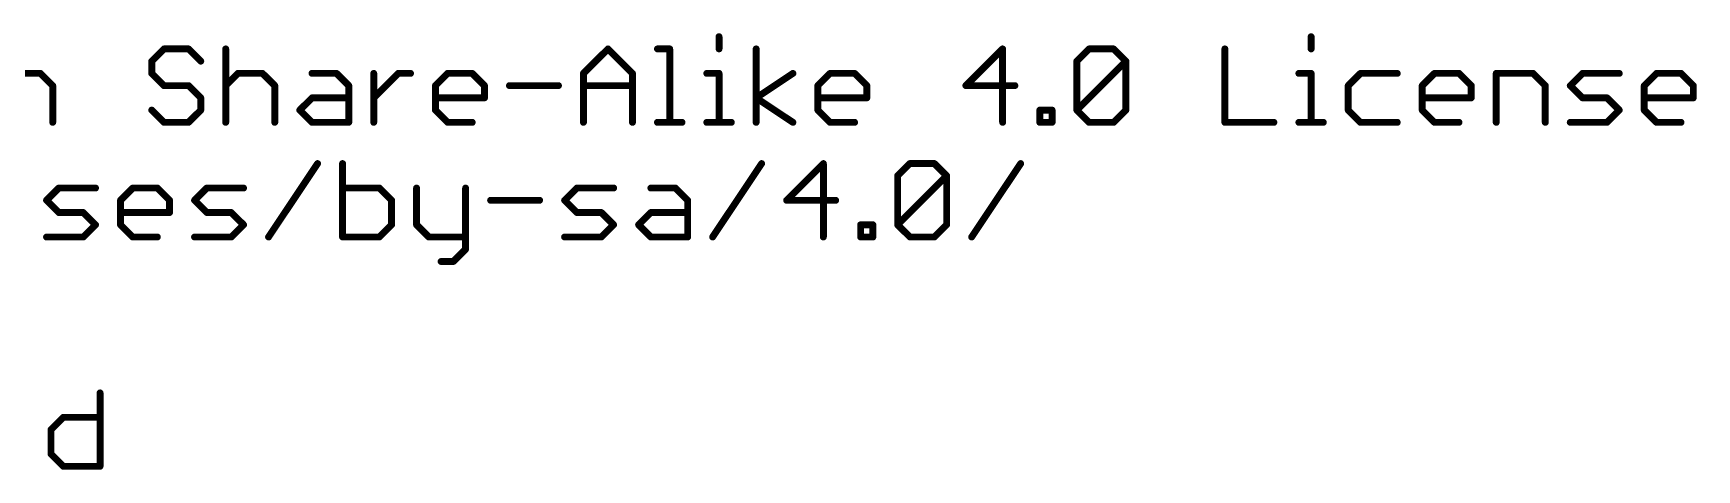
# Model space of a CAD drawing. Extents: x -34 to 73, y -25 to 40.
# Drawn here: x 36.02 to 72.82, y -24.13 to -14.46 of the extents above; entities that cross this region are included whole.
import ezdxf

# ---------------------------------------------------------------- set-up
doc = ezdxf.new("R2010")
doc.units = 0
doc.layers.add('51', color=53, linetype='CONTINUOUS')

msp = doc.modelspace()

# ---------------------------------------------------------------- linework, layer by layer
at = {"layer": '51', "const_width": 0.1524}
for points in [[(51.1895, -14.5356), (51.1895, -14.8068)], [(64.2867, -14.5356), (64.2867, -14.8068)], [(38.9108, -14.8068), (38.6397, -15.078)], [(38.6397, -15.078), (38.6397, -15.3491)], [(39.4531, -14.8068), (38.9108, -14.8068)], [(39.7243, -15.078), (39.4531, -14.8068)], [(40.2768, -14.8068), (40.2768, -16.4338)], [(48.1897, -15.3491), (48.7321, -14.8068)], [(48.7321, -14.8068), (49.2744, -15.3491)], [(49.8269, -14.8068), (50.0981, -14.8068)], [(50.0981, -14.8068), (50.0981, -16.4338)], [(52.0098, -16.4338), (52.0098, -14.8068)], [(57.4619, -14.8068), (56.6484, -15.6203)], [(57.4619, -16.4338), (57.4619, -14.8068)], [(59.1041, -15.078), (59.3753, -14.8068)], [(59.1041, -16.1626), (59.1041, -15.078)], [(59.1041, -16.1626), (60.1888, -15.078)], [(59.3753, -14.8068), (59.9176, -14.8068)], [(59.9176, -14.8068), (60.1888, -15.078)], [(60.1888, -15.078), (60.1888, -16.1626)], [(62.3784, -14.8068), (62.3784, -16.4338)], [(35.3653, -15.3491), (36.1788, -15.3491)], [(36.1788, -15.3491), (36.45, -15.6203)], [(38.6397, -15.3491), (38.9108, -15.6203)], [(40.2768, -15.6203), (40.548, -15.3491)], [(40.548, -15.3491), (41.0903, -15.3491)], [(41.0903, -15.3491), (41.3615, -15.6203)], [(42.1851, -15.3491), (42.7275, -15.3491)], [(42.7275, -15.3491), (42.9986, -15.6203)], [(43.5511, -16.4338), (43.5511, -15.3491)], [(43.5511, -15.8915), (44.0935, -15.3491)], [(44.0935, -15.3491), (44.3646, -15.3491)], [(44.9154, -15.6203), (45.1866, -15.3491)], [(45.1866, -15.3491), (45.7289, -15.3491)], [(45.7289, -15.3491), (46.0001, -15.6203)], [(48.1897, -16.4338), (48.1897, -15.3491)], [(49.2744, -15.3491), (49.2744, -16.4338)], [(50.9183, -15.3491), (51.1895, -15.3491)], [(51.1895, -15.3491), (51.1895, -16.4338)], [(52.0098, -15.8915), (52.8233, -15.3491)], [(53.3741, -15.6203), (53.6452, -15.3491)], [(53.6452, -15.3491), (54.1876, -15.3491)], [(54.1876, -15.3491), (54.4587, -15.6203)], [(64.0156, -15.3491), (64.2867, -15.3491)], [(64.2867, -15.3491), (64.2867, -16.4338)], [(65.3782, -15.3491), (65.107, -15.6203)], [(66.1917, -15.3491), (65.3782, -15.3491)], [(66.7442, -15.6203), (67.0153, -15.3491)], [(67.0153, -15.3491), (67.5577, -15.3491)], [(67.5577, -15.3491), (67.8288, -15.6203)], [(68.3813, -16.4338), (68.3813, -15.3491)], [(68.3813, -15.3491), (69.1948, -15.3491)], [(69.1948, -15.3491), (69.466, -15.6203)], [(70.0185, -15.6203), (70.2896, -15.3491)], [(70.2896, -15.3491), (71.1031, -15.3491)], [(71.6556, -15.6203), (71.9268, -15.3491)], [(71.9268, -15.3491), (72.4691, -15.3491)], [(72.4691, -15.3491), (72.7403, -15.6203)], [(36.45, -15.6203), (36.45, -16.4338)], [(38.9108, -15.6203), (39.4531, -15.6203)], [(39.4531, -15.6203), (39.7243, -15.8915)], [(39.7243, -15.8915), (39.7243, -16.1626)], [(41.3615, -15.6203), (41.3615, -16.4338)], [(41.914, -16.1626), (42.1851, -15.8915)], [(42.1851, -15.8915), (42.9986, -15.8915)], [(42.9986, -15.6203), (42.9986, -16.4338)], [(44.9154, -16.1626), (44.9154, -15.6203)], [(46.0001, -15.8915), (44.9154, -15.8915)], [(46.0001, -15.6203), (46.0001, -15.8915)], [(46.5526, -15.6203), (47.6372, -15.6203)], [(48.1897, -15.6203), (49.2744, -15.6203)], [(52.8233, -16.4338), (52.0098, -15.8915)], [(53.3741, -16.1626), (53.3741, -15.6203)], [(54.4587, -15.8915), (53.3741, -15.8915)], [(54.4587, -15.6203), (54.4587, -15.8915)], [(56.6484, -15.6203), (57.733, -15.6203)], [(65.107, -15.6203), (65.107, -16.1626)], [(66.7442, -16.1626), (66.7442, -15.6203)], [(67.8288, -15.8915), (66.7442, -15.8915)], [(67.8288, -15.6203), (67.8288, -15.8915)], [(69.466, -15.6203), (69.466, -16.4338)], [(70.2896, -15.8915), (70.0185, -15.6203)], [(70.832, -15.8915), (70.2896, -15.8915)], [(71.1031, -16.1626), (70.832, -15.8915)], [(71.6556, -16.1626), (71.6556, -15.6203)], [(72.7403, -15.8915), (71.6556, -15.8915)], [(72.7403, -15.6203), (72.7403, -15.8915)], [(38.9108, -16.4338), (38.6397, -16.1626)], [(39.7243, -16.1626), (39.4531, -16.4338)], [(42.1851, -16.4338), (41.914, -16.1626)], [(45.1866, -16.4338), (44.9154, -16.1626)], [(53.6452, -16.4338), (53.3741, -16.1626)], [(58.2855, -16.4338), (58.2855, -16.1626)], [(58.2855, -16.1626), (58.5567, -16.1626)], [(58.5567, -16.1626), (58.5567, -16.4338)], [(59.3753, -16.4338), (59.1041, -16.1626)], [(60.1888, -16.1626), (59.9176, -16.4338)], [(65.107, -16.1626), (65.3782, -16.4338)], [(67.0153, -16.4338), (66.7442, -16.1626)], [(70.832, -16.4338), (71.1031, -16.1626)], [(71.9268, -16.4338), (71.6556, -16.1626)], [(39.4531, -16.4338), (38.9108, -16.4338)], [(42.9986, -16.4338), (42.1851, -16.4338)], [(45.7289, -16.4338), (45.1866, -16.4338)], [(49.8269, -16.4338), (50.3692, -16.4338)], [(50.9183, -16.4338), (51.4607, -16.4338)], [(54.1876, -16.4338), (53.6452, -16.4338)], [(58.5567, -16.4338), (58.2855, -16.4338)], [(59.9176, -16.4338), (59.3753, -16.4338)], [(62.3784, -16.4338), (63.4631, -16.4338)], [(64.0156, -16.4338), (64.5579, -16.4338)], [(65.3782, -16.4338), (66.1917, -16.4338)], [(67.5577, -16.4338), (67.0153, -16.4338)], [(70.0185, -16.4338), (70.832, -16.4338)], [(72.4691, -16.4338), (71.9268, -16.4338)], [(41.2238, -18.9738), (42.3085, -17.3468)], [(42.861, -17.3468), (42.861, -18.9738)], [(51.0467, -18.9738), (52.1314, -17.3468)], [(53.4974, -17.3468), (52.6839, -18.1603)], [(53.4974, -18.9738), (53.4974, -17.3468)], [(55.1396, -17.618), (55.4108, -17.3468)], [(55.4108, -17.3468), (55.9531, -17.3468)], [(55.9531, -17.3468), (56.2243, -17.618)], [(56.7768, -18.9738), (57.8614, -17.3468)], [(55.1396, -18.7026), (55.1396, -17.618)], [(55.1396, -18.7026), (56.2243, -17.618)], [(56.2243, -17.618), (56.2243, -18.7026)], [(36.3123, -18.1603), (36.5835, -17.8891)], [(36.5835, -17.8891), (37.397, -17.8891)], [(37.9495, -18.1603), (38.2206, -17.8891)], [(38.2206, -17.8891), (38.763, -17.8891)], [(38.763, -17.8891), (39.0341, -18.1603)], [(39.5866, -18.1603), (39.8578, -17.8891)], [(39.8578, -17.8891), (40.6713, -17.8891)], [(43.6744, -17.8891), (42.861, -17.8891)], [(43.9456, -18.1603), (43.6744, -17.8891)], [(44.4981, -17.8891), (44.4981, -18.7026)], [(45.5828, -17.8891), (45.5828, -19.245)], [(47.7724, -18.1603), (48.0436, -17.8891)], [(48.0436, -17.8891), (48.8571, -17.8891)], [(49.6807, -17.8891), (50.2231, -17.8891)], [(50.2231, -17.8891), (50.4942, -18.1603)], [(36.5835, -18.4315), (36.3123, -18.1603)], [(37.1258, -18.4315), (36.5835, -18.4315)], [(37.397, -18.7026), (37.1258, -18.4315)], [(37.9495, -18.7026), (37.9495, -18.1603)], [(39.0341, -18.4315), (37.9495, -18.4315)], [(39.0341, -18.1603), (39.0341, -18.4315)], [(39.8578, -18.4315), (39.5866, -18.1603)], [(40.4001, -18.4315), (39.8578, -18.4315)], [(40.6713, -18.7026), (40.4001, -18.4315)], [(43.9456, -18.7026), (43.9456, -18.1603)], [(46.1353, -18.1603), (47.2199, -18.1603)], [(48.0436, -18.4315), (47.7724, -18.1603)], [(48.5859, -18.4315), (48.0436, -18.4315)], [(48.8571, -18.7026), (48.5859, -18.4315)], [(49.4096, -18.7026), (49.6807, -18.4315)], [(49.6807, -18.4315), (50.4942, -18.4315)], [(50.4942, -18.1603), (50.4942, -18.9738)], [(52.6839, -18.1603), (53.7685, -18.1603)], [(37.1258, -18.9738), (37.397, -18.7026)], [(38.2206, -18.9738), (37.9495, -18.7026)], [(40.4001, -18.9738), (40.6713, -18.7026)], [(43.6744, -18.9738), (43.9456, -18.7026)], [(44.4981, -18.7026), (44.7693, -18.9738)], [(48.5859, -18.9738), (48.8571, -18.7026)], [(49.6807, -18.9738), (49.4096, -18.7026)], [(54.321, -18.9738), (54.321, -18.7026)], [(54.321, -18.7026), (54.5922, -18.7026)], [(54.5922, -18.7026), (54.5922, -18.9738)], [(55.4108, -18.9738), (55.1396, -18.7026)], [(56.2243, -18.7026), (55.9531, -18.9738)], [(36.3123, -18.9738), (37.1258, -18.9738)], [(38.763, -18.9738), (38.2206, -18.9738)], [(39.5866, -18.9738), (40.4001, -18.9738)], [(42.861, -18.9738), (43.6744, -18.9738)], [(44.7693, -18.9738), (45.5828, -18.9738)], [(47.7724, -18.9738), (48.5859, -18.9738)], [(50.4942, -18.9738), (49.6807, -18.9738)], [(54.5922, -18.9738), (54.321, -18.9738)], [(55.9531, -18.9738), (55.4108, -18.9738)], [(45.3116, -19.5161), (45.0404, -19.5161)], [(45.5828, -19.245), (45.3116, -19.5161)], [(37.4967, -22.4268), (37.4967, -24.0538)], [(36.412, -23.2403), (36.6832, -22.9691)], [(36.412, -23.7826), (36.412, -23.2403)], [(36.6832, -22.9691), (37.4967, -22.9691)], [(36.6832, -24.0538), (36.412, -23.7826)], [(37.4967, -24.0538), (36.6832, -24.0538)]]:
    msp.add_lwpolyline(points, dxfattribs=at)
at = {"layer": '51', "const_width": 0.0762}
for points in [[(51.2276, -14.5356, 1), (51.1514, -14.5356)], [(64.3248, -14.5356, 1), (64.2486, -14.5356)], [(38.6127, -15.051, 1), (38.6666, -15.1049)], [(38.6778, -15.078, 1), (38.6016, -15.078)], [(38.9108, -14.7687, 1), (38.9108, -14.8449)], [(38.9378, -14.8338, 1), (38.8839, -14.7799)], [(39.4801, -14.7799, 1), (39.4262, -14.8338)], [(39.4531, -14.8449, 1), (39.4531, -14.7687)], [(39.6974, -15.1049, 1), (39.7513, -15.051)], [(40.3149, -14.8068, 1), (40.2387, -14.8068)], [(48.759, -14.7799, 1), (48.7051, -14.8338)], [(48.759, -14.8338, 1), (48.7051, -14.7799)], [(49.8269, -14.7687, 1), (49.8269, -14.8449)], [(50.1362, -14.8068, 1), (50.06, -14.8068)], [(50.0981, -14.8449, 1), (50.0981, -14.7687)], [(51.1514, -14.8068, 1), (51.2276, -14.8068)], [(52.0479, -14.8068, 1), (51.9717, -14.8068)], [(57.5, -14.8068, 1), (57.4238, -14.8068)], [(57.4888, -14.8338, 1), (57.4349, -14.7799)], [(59.1422, -15.078, 1), (59.066, -15.078)], [(59.0772, -15.051, 1), (59.131, -15.1049)], [(59.3753, -14.7687, 1), (59.3753, -14.8449)], [(59.4022, -14.8338, 1), (59.3483, -14.7799)], [(59.9445, -14.7799, 1), (59.8907, -14.8338)], [(59.9176, -14.8449, 1), (59.9176, -14.7687)], [(60.2269, -15.078, 1), (60.1507, -15.078)], [(60.2157, -15.1049, 1), (60.1618, -15.051)], [(60.1618, -15.1049, 1), (60.2157, -15.051)], [(62.4165, -14.8068, 1), (62.3403, -14.8068)], [(64.2486, -14.8068, 1), (64.3248, -14.8068)], [(36.2058, -15.3222, 1), (36.1519, -15.3761)], [(36.1788, -15.3872, 1), (36.1788, -15.311)], [(38.6666, -15.3222, 1), (38.6127, -15.3761)], [(38.6016, -15.3491, 1), (38.6778, -15.3491)], [(40.548, -15.311, 1), (40.548, -15.3872)], [(40.5749, -15.3761, 1), (40.521, -15.3222)], [(41.1172, -15.3222, 1), (41.0634, -15.3761)], [(41.0903, -15.3872, 1), (41.0903, -15.311)], [(42.1851, -15.311, 1), (42.1851, -15.3872)], [(42.7544, -15.3222, 1), (42.7005, -15.3761)], [(42.7275, -15.3872, 1), (42.7275, -15.311)], [(43.5892, -15.3491, 1), (43.513, -15.3491)], [(44.0935, -15.311, 1), (44.0935, -15.3872)], [(44.1204, -15.3761, 1), (44.0665, -15.3222)], [(44.3646, -15.3872, 1), (44.3646, -15.311)], [(45.1866, -15.311, 1), (45.1866, -15.3872)], [(45.2135, -15.3761, 1), (45.1596, -15.3222)], [(45.7559, -15.3222, 1), (45.702, -15.3761)], [(45.7289, -15.3872, 1), (45.7289, -15.311)], [(48.2278, -15.3491, 1), (48.1516, -15.3491)], [(48.1628, -15.3222, 1), (48.2167, -15.3761)], [(49.3125, -15.3491, 1), (49.2363, -15.3491)], [(49.2474, -15.3761, 1), (49.3013, -15.3222)], [(50.9183, -15.311, 1), (50.9183, -15.3872)], [(51.2276, -15.3491, 1), (51.1514, -15.3491)], [(51.1895, -15.3872, 1), (51.1895, -15.311)], [(52.8444, -15.3808, 1), (52.8021, -15.3174)], [(53.6452, -15.311, 1), (53.6452, -15.3872)], [(53.6722, -15.3761, 1), (53.6183, -15.3222)], [(54.2145, -15.3222, 1), (54.1606, -15.3761)], [(54.1876, -15.3872, 1), (54.1876, -15.311)], [(64.0156, -15.311, 1), (64.0156, -15.3872)], [(64.3248, -15.3491, 1), (64.2486, -15.3491)], [(64.2867, -15.3872, 1), (64.2867, -15.311)], [(65.3782, -15.311, 1), (65.3782, -15.3872)], [(65.4051, -15.3761, 1), (65.3512, -15.3222)], [(66.1917, -15.3872, 1), (66.1917, -15.311)], [(67.0153, -15.311, 1), (67.0153, -15.3872)], [(67.0423, -15.3761, 1), (66.9884, -15.3222)], [(67.5846, -15.3222, 1), (67.5307, -15.3761)], [(67.5577, -15.3872, 1), (67.5577, -15.311)], [(68.4194, -15.3491, 1), (68.3432, -15.3491)], [(68.3813, -15.311, 1), (68.3813, -15.3872)], [(69.2218, -15.3222, 1), (69.1679, -15.3761)], [(69.1948, -15.3872, 1), (69.1948, -15.311)], [(70.2896, -15.311, 1), (70.2896, -15.3872)], [(70.3166, -15.3761, 1), (70.2627, -15.3222)], [(71.1031, -15.3872, 1), (71.1031, -15.311)], [(71.9268, -15.311, 1), (71.9268, -15.3872)], [(71.9537, -15.3761, 1), (71.8999, -15.3222)], [(72.4961, -15.3222, 1), (72.4422, -15.3761)], [(72.4691, -15.3872, 1), (72.4691, -15.311)], [(36.4881, -15.6203, 1), (36.4119, -15.6203)], [(36.4231, -15.6472, 1), (36.4769, -15.5934)], [(38.9108, -15.5822, 1), (38.9108, -15.6584)], [(38.8839, -15.6472, 1), (38.9378, -15.5934)], [(39.4801, -15.5934, 1), (39.4262, -15.6472)], [(39.4531, -15.6584, 1), (39.4531, -15.5822)], [(39.7624, -15.8915, 1), (39.6862, -15.8915)], [(40.2499, -15.5934, 1), (40.3038, -15.6472)], [(41.3996, -15.6203, 1), (41.3234, -15.6203)], [(41.3345, -15.6472, 1), (41.3884, -15.5934)], [(42.1851, -15.8534, 1), (42.1851, -15.9296)], [(42.2121, -15.9184, 1), (42.1582, -15.8645)], [(43.0367, -15.6203, 1), (42.9605, -15.6203)], [(42.9717, -15.6472, 1), (43.0256, -15.5934)], [(42.9986, -15.9296, 1), (42.9986, -15.8534)], [(44.9535, -15.6203, 1), (44.8773, -15.6203)], [(44.9154, -15.8534, 1), (44.9154, -15.9296)], [(44.8885, -15.5934, 1), (44.9424, -15.6472)], [(46.0382, -15.6203, 1), (45.962, -15.6203)], [(45.9731, -15.6472, 1), (46.027, -15.5934)], [(46.0001, -15.9296, 1), (46.0001, -15.8534)], [(46.5526, -15.5822, 1), (46.5526, -15.6584)], [(47.6372, -15.6584, 1), (47.6372, -15.5822)], [(48.1897, -15.5822, 1), (48.1897, -15.6584)], [(49.2744, -15.6584, 1), (49.2744, -15.5822)], [(52.0309, -15.8598, 1), (51.9886, -15.9232)], [(51.9886, -15.8598, 1), (52.0309, -15.9232)], [(53.4122, -15.6203, 1), (53.336, -15.6203)], [(53.3471, -15.5934, 1), (53.401, -15.6472)], [(53.3741, -15.8534, 1), (53.3741, -15.9296)], [(54.4968, -15.6203, 1), (54.4206, -15.6203)], [(54.4318, -15.6472, 1), (54.4857, -15.5934)], [(54.4587, -15.9296, 1), (54.4587, -15.8534)], [(56.6484, -15.5822, 1), (56.6484, -15.6584)], [(56.6214, -15.5934, 1), (56.6753, -15.6472)], [(57.733, -15.6584, 1), (57.733, -15.5822)], [(65.1451, -15.6203, 1), (65.0689, -15.6203)], [(65.0801, -15.5934, 1), (65.134, -15.6472)], [(66.7823, -15.6203, 1), (66.7061, -15.6203)], [(66.7172, -15.5934, 1), (66.7711, -15.6472)], [(66.7442, -15.8534, 1), (66.7442, -15.9296)], [(67.8669, -15.6203, 1), (67.7907, -15.6203)], [(67.8019, -15.6472, 1), (67.8558, -15.5934)], [(67.8288, -15.9296, 1), (67.8288, -15.8534)], [(69.5041, -15.6203, 1), (69.4279, -15.6203)], [(69.439, -15.6472, 1), (69.4929, -15.5934)], [(70.0454, -15.5934, 1), (69.9915, -15.6472)], [(69.9915, -15.5934, 1), (70.0454, -15.6472)], [(70.2896, -15.8534, 1), (70.2896, -15.9296)], [(70.8589, -15.8645, 1), (70.805, -15.9184)], [(70.832, -15.9296, 1), (70.832, -15.8534)], [(71.6937, -15.6203, 1), (71.6175, -15.6203)], [(71.6556, -15.8534, 1), (71.6556, -15.9296)], [(71.6287, -15.5934, 1), (71.6826, -15.6472)], [(72.7784, -15.6203, 1), (72.7022, -15.6203)], [(72.7134, -15.6472, 1), (72.7672, -15.5934)], [(72.7403, -15.9296, 1), (72.7403, -15.8534)], [(38.6666, -16.1357, 1), (38.6127, -16.1896)], [(39.6862, -16.1626, 1), (39.7624, -16.1626)], [(39.6974, -15.9184, 1), (39.7513, -15.8645)], [(39.7513, -16.1896, 1), (39.6974, -16.1357)], [(41.9409, -16.1357, 1), (41.887, -16.1896)], [(41.887, -16.1357, 1), (41.9409, -16.1896)], [(43.5242, -15.8645, 1), (43.5781, -15.9184)], [(44.9424, -16.1357, 1), (44.8885, -16.1896)], [(44.8773, -16.1626, 1), (44.9535, -16.1626)], [(45.962, -15.8915, 1), (46.0382, -15.8915)], [(53.401, -16.1357, 1), (53.3471, -16.1896)], [(53.336, -16.1626, 1), (53.4122, -16.1626)], [(54.4206, -15.8915, 1), (54.4968, -15.8915)], [(58.3236, -16.1626, 1), (58.2474, -16.1626)], [(58.2855, -16.1245, 1), (58.2855, -16.2007)], [(58.5948, -16.1626, 1), (58.5186, -16.1626)], [(58.5567, -16.2007, 1), (58.5567, -16.1245)], [(59.131, -16.1357, 1), (59.0772, -16.1896)], [(59.0772, -16.1357, 1), (59.131, -16.1896)], [(59.066, -16.1626, 1), (59.1422, -16.1626)], [(60.1507, -16.1626, 1), (60.2269, -16.1626)], [(60.2157, -16.1896, 1), (60.1618, -16.1357)], [(65.134, -16.1357, 1), (65.0801, -16.1896)], [(65.0689, -16.1626, 1), (65.1451, -16.1626)], [(66.7711, -16.1357, 1), (66.7172, -16.1896)], [(66.7061, -16.1626, 1), (66.7823, -16.1626)], [(67.7907, -15.8915, 1), (67.8669, -15.8915)], [(70.2627, -15.9184, 1), (70.3166, -15.8645)], [(71.1301, -16.1896, 1), (71.0762, -16.1357)], [(71.0762, -16.1896, 1), (71.1301, -16.1357)], [(71.6826, -16.1357, 1), (71.6287, -16.1896)], [(71.6175, -16.1626, 1), (71.6937, -16.1626)], [(72.7022, -15.8915, 1), (72.7784, -15.8915)], [(36.4119, -16.4338, 1), (36.4881, -16.4338)], [(38.9108, -16.3957, 1), (38.9108, -16.4719)], [(38.8839, -16.4607, 1), (38.9378, -16.4069)], [(39.4262, -16.4069, 1), (39.4801, -16.4607)], [(39.4531, -16.4719, 1), (39.4531, -16.3957)], [(40.2387, -16.4338, 1), (40.3149, -16.4338)], [(41.3234, -16.4338, 1), (41.3996, -16.4338)], [(42.1851, -16.3957, 1), (42.1851, -16.4719)], [(42.1582, -16.4607, 1), (42.2121, -16.4069)], [(42.9605, -16.4338, 1), (43.0367, -16.4338)], [(42.9986, -16.4719, 1), (42.9986, -16.3957)], [(43.513, -16.4338, 1), (43.5892, -16.4338)], [(45.1866, -16.3957, 1), (45.1866, -16.4719)], [(45.1596, -16.4607, 1), (45.2135, -16.4069)], [(45.7289, -16.4719, 1), (45.7289, -16.3957)], [(48.1516, -16.4338, 1), (48.2278, -16.4338)], [(49.2363, -16.4338, 1), (49.3125, -16.4338)], [(49.8269, -16.3957, 1), (49.8269, -16.4719)], [(50.06, -16.4338, 1), (50.1362, -16.4338)], [(50.3692, -16.4719, 1), (50.3692, -16.3957)], [(50.9183, -16.3957, 1), (50.9183, -16.4719)], [(51.1514, -16.4338, 1), (51.2276, -16.4338)], [(51.4607, -16.4719, 1), (51.4607, -16.3957)], [(51.9717, -16.4338, 1), (52.0479, -16.4338)], [(52.8021, -16.4655, 1), (52.8444, -16.4021)], [(53.6452, -16.3957, 1), (53.6452, -16.4719)], [(53.6183, -16.4607, 1), (53.6722, -16.4069)], [(54.1876, -16.4719, 1), (54.1876, -16.3957)], [(57.4238, -16.4338, 1), (57.5, -16.4338)], [(58.2855, -16.3957, 1), (58.2855, -16.4719)], [(58.2474, -16.4338, 1), (58.3236, -16.4338)], [(58.5186, -16.4338, 1), (58.5948, -16.4338)], [(58.5567, -16.4719, 1), (58.5567, -16.3957)], [(59.3753, -16.3957, 1), (59.3753, -16.4719)], [(59.3483, -16.4607, 1), (59.4022, -16.4069)], [(59.8907, -16.4069, 1), (59.9445, -16.4607)], [(59.9176, -16.4719, 1), (59.9176, -16.3957)], [(62.3784, -16.3957, 1), (62.3784, -16.4719)], [(62.3403, -16.4338, 1), (62.4165, -16.4338)], [(63.4631, -16.4719, 1), (63.4631, -16.3957)], [(64.0156, -16.3957, 1), (64.0156, -16.4719)], [(64.2486, -16.4338, 1), (64.3248, -16.4338)], [(64.5579, -16.4719, 1), (64.5579, -16.3957)], [(65.3782, -16.3957, 1), (65.3782, -16.4719)], [(65.3512, -16.4607, 1), (65.4051, -16.4069)], [(66.1917, -16.4719, 1), (66.1917, -16.3957)], [(67.0153, -16.3957, 1), (67.0153, -16.4719)], [(66.9884, -16.4607, 1), (67.0423, -16.4069)], [(67.5577, -16.4719, 1), (67.5577, -16.3957)], [(68.3432, -16.4338, 1), (68.4194, -16.4338)], [(69.4279, -16.4338, 1), (69.5041, -16.4338)], [(70.0185, -16.3957, 1), (70.0185, -16.4719)], [(70.805, -16.4069, 1), (70.8589, -16.4607)], [(70.832, -16.4719, 1), (70.832, -16.3957)], [(71.9268, -16.3957, 1), (71.9268, -16.4719)], [(71.8999, -16.4607, 1), (71.9537, -16.4069)], [(72.4691, -16.4719, 1), (72.4691, -16.3957)], [(42.3402, -17.3679, 1), (42.2768, -17.3257)], [(42.8991, -17.3468, 1), (42.8229, -17.3468)], [(52.1631, -17.3679, 1), (52.0997, -17.3257)], [(53.5355, -17.3468, 1), (53.4593, -17.3468)], [(53.5243, -17.3738, 1), (53.4704, -17.3199)], [(55.4108, -17.3087, 1), (55.4108, -17.3849)], [(55.4377, -17.3738, 1), (55.3838, -17.3199)], [(55.9801, -17.3199, 1), (55.9262, -17.3738)], [(55.9531, -17.3849, 1), (55.9531, -17.3087)], [(57.8931, -17.3679, 1), (57.8297, -17.3257)], [(55.1777, -17.618, 1), (55.1015, -17.618)], [(55.1127, -17.591, 1), (55.1666, -17.6449)], [(56.2624, -17.618, 1), (56.1862, -17.618)], [(56.2512, -17.6449, 1), (56.1973, -17.591)], [(56.1973, -17.6449, 1), (56.2512, -17.591)], [(36.5835, -17.851, 1), (36.5835, -17.9272)], [(36.6104, -17.9161, 1), (36.5565, -17.8622)], [(37.397, -17.9272, 1), (37.397, -17.851)], [(38.2206, -17.851, 1), (38.2206, -17.9272)], [(38.2476, -17.9161, 1), (38.1937, -17.8622)], [(38.7899, -17.8622, 1), (38.736, -17.9161)], [(38.763, -17.9272, 1), (38.763, -17.851)], [(39.8578, -17.851, 1), (39.8578, -17.9272)], [(39.8847, -17.9161, 1), (39.8309, -17.8622)], [(40.6713, -17.9272, 1), (40.6713, -17.851)], [(42.861, -17.851, 1), (42.861, -17.9272)], [(43.7014, -17.8622, 1), (43.6475, -17.9161)], [(43.6744, -17.9272, 1), (43.6744, -17.851)], [(44.5362, -17.8891, 1), (44.46, -17.8891)], [(45.6209, -17.8891, 1), (45.5447, -17.8891)], [(48.0436, -17.851, 1), (48.0436, -17.9272)], [(48.0705, -17.9161, 1), (48.0166, -17.8622)], [(48.8571, -17.9272, 1), (48.8571, -17.851)], [(49.6807, -17.851, 1), (49.6807, -17.9272)], [(50.25, -17.8622, 1), (50.1961, -17.9161)], [(50.2231, -17.9272, 1), (50.2231, -17.851)], [(36.3393, -18.1334, 1), (36.2854, -18.1872)], [(36.2854, -18.1334, 1), (36.3393, -18.1872)], [(36.5835, -18.3934, 1), (36.5835, -18.4696)], [(36.5565, -18.4584, 1), (36.6104, -18.4045)], [(37.1528, -18.4045, 1), (37.0989, -18.4584)], [(37.1258, -18.4696, 1), (37.1258, -18.3934)], [(37.9876, -18.1603, 1), (37.9114, -18.1603)], [(37.9225, -18.1334, 1), (37.9764, -18.1872)], [(37.9495, -18.3934, 1), (37.9495, -18.4696)], [(39.0722, -18.1603, 1), (38.996, -18.1603)], [(38.996, -18.4315, 1), (39.0722, -18.4315)], [(39.0072, -18.1872, 1), (39.0611, -18.1334)], [(39.0341, -18.4696, 1), (39.0341, -18.3934)], [(39.6136, -18.1334, 1), (39.5597, -18.1872)], [(39.5597, -18.1334, 1), (39.6136, -18.1872)], [(39.8578, -18.3934, 1), (39.8578, -18.4696)], [(39.8309, -18.4584, 1), (39.8847, -18.4045)], [(40.4271, -18.4045, 1), (40.3732, -18.4584)], [(40.4001, -18.4696, 1), (40.4001, -18.3934)], [(43.9837, -18.1603, 1), (43.9075, -18.1603)], [(43.9187, -18.1872, 1), (43.9726, -18.1334)], [(46.1353, -18.1222, 1), (46.1353, -18.1984)], [(47.2199, -18.1984, 1), (47.2199, -18.1222)], [(47.7994, -18.1334, 1), (47.7455, -18.1872)], [(47.7455, -18.1334, 1), (47.7994, -18.1872)], [(48.0436, -18.3934, 1), (48.0436, -18.4696)], [(48.0166, -18.4584, 1), (48.0705, -18.4045)], [(48.6129, -18.4045, 1), (48.559, -18.4584)], [(48.5859, -18.4696, 1), (48.5859, -18.3934)], [(49.6807, -18.3934, 1), (49.6807, -18.4696)], [(49.7077, -18.4584, 1), (49.6538, -18.4045)], [(50.5323, -18.1603, 1), (50.4561, -18.1603)], [(50.4673, -18.1872, 1), (50.5212, -18.1334)], [(50.4942, -18.4696, 1), (50.4942, -18.3934)], [(52.6839, -18.1222, 1), (52.6839, -18.1984)], [(52.6569, -18.1334, 1), (52.7108, -18.1872)], [(53.7685, -18.1984, 1), (53.7685, -18.1222)], [(37.4239, -18.7296, 1), (37.37, -18.6757)], [(37.37, -18.7296, 1), (37.4239, -18.6757)], [(37.9764, -18.6757, 1), (37.9225, -18.7296)], [(37.9114, -18.7026, 1), (37.9876, -18.7026)], [(40.6982, -18.7296, 1), (40.6444, -18.6757)], [(40.6444, -18.7296, 1), (40.6982, -18.6757)], [(43.9075, -18.7026, 1), (43.9837, -18.7026)], [(43.9725, -18.7296, 1), (43.9187, -18.6757)], [(44.525, -18.6757, 1), (44.4712, -18.7296)], [(44.46, -18.7026, 1), (44.5362, -18.7026)], [(48.884, -18.7296, 1), (48.8301, -18.6757)], [(48.8301, -18.7296, 1), (48.884, -18.6757)], [(49.4365, -18.6757, 1), (49.3826, -18.7296)], [(49.3826, -18.6757, 1), (49.4365, -18.7296)], [(54.3591, -18.7026, 1), (54.2829, -18.7026)], [(54.321, -18.6645, 1), (54.321, -18.7407)], [(54.6303, -18.7026, 1), (54.5541, -18.7026)], [(54.5922, -18.7407, 1), (54.5922, -18.6645)], [(55.1666, -18.6757, 1), (55.1127, -18.7296)], [(55.1127, -18.6757, 1), (55.1666, -18.7296)], [(55.1015, -18.7026, 1), (55.1777, -18.7026)], [(56.1862, -18.7026, 1), (56.2624, -18.7026)], [(56.2512, -18.7296, 1), (56.1973, -18.6757)], [(36.3123, -18.9357, 1), (36.3123, -19.0119)], [(37.0989, -18.9469, 1), (37.1528, -19.0007)], [(37.1258, -19.0119, 1), (37.1258, -18.9357)], [(38.2206, -18.9357, 1), (38.2206, -19.0119)], [(38.1937, -19.0007, 1), (38.2476, -18.9469)], [(38.763, -19.0119, 1), (38.763, -18.9357)], [(39.5866, -18.9357, 1), (39.5866, -19.0119)], [(40.3732, -18.9469, 1), (40.4271, -19.0007)], [(40.4001, -19.0119, 1), (40.4001, -18.9357)], [(41.1921, -18.9527, 1), (41.2555, -18.9949)], [(42.861, -18.9357, 1), (42.861, -19.0119)], [(42.8229, -18.9738, 1), (42.8991, -18.9738)], [(43.6475, -18.9469, 1), (43.7014, -19.0007)], [(43.6744, -19.0119, 1), (43.6744, -18.9357)], [(44.7693, -18.9357, 1), (44.7693, -19.0119)], [(44.7423, -19.0007, 1), (44.7962, -18.9469)], [(45.5828, -19.0119, 1), (45.5828, -18.9357)], [(47.7724, -18.9357, 1), (47.7724, -19.0119)], [(48.559, -18.9469, 1), (48.6129, -19.0007)], [(48.5859, -19.0119, 1), (48.5859, -18.9357)], [(49.6807, -18.9357, 1), (49.6807, -19.0119)], [(49.6538, -19.0007, 1), (49.7077, -18.9469)], [(50.4561, -18.9738, 1), (50.5323, -18.9738)], [(50.4942, -19.0119, 1), (50.4942, -18.9357)], [(51.015, -18.9527, 1), (51.0784, -18.9949)], [(53.4593, -18.9738, 1), (53.5355, -18.9738)], [(54.321, -18.9357, 1), (54.321, -19.0119)], [(54.2829, -18.9738, 1), (54.3591, -18.9738)], [(54.5541, -18.9738, 1), (54.6303, -18.9738)], [(54.5922, -19.0119, 1), (54.5922, -18.9357)], [(55.4108, -18.9357, 1), (55.4108, -19.0119)], [(55.3838, -19.0007, 1), (55.4377, -18.9469)], [(55.9262, -18.9469, 1), (55.9801, -19.0007)], [(55.9531, -19.0119, 1), (55.9531, -18.9357)], [(56.7451, -18.9527, 1), (56.8085, -18.9949)], [(45.0404, -19.478, 1), (45.0404, -19.5542)], [(45.2847, -19.4892, 1), (45.3385, -19.5431)], [(45.3116, -19.5542, 1), (45.3116, -19.478)], [(45.5447, -19.245, 1), (45.6209, -19.245)], [(45.6097, -19.2719, 1), (45.5558, -19.218)], [(37.5348, -22.4268, 1), (37.4586, -22.4268)], [(36.4501, -23.2403, 1), (36.3739, -23.2403)], [(36.3851, -23.2134, 1), (36.4389, -23.2672)], [(36.6832, -22.931, 1), (36.6832, -23.0072)], [(36.7101, -22.9961, 1), (36.6562, -22.9422)], [(37.4967, -23.0072, 1), (37.4967, -22.931)], [(36.4389, -23.7557, 1), (36.3851, -23.8096)], [(36.3739, -23.7826, 1), (36.4501, -23.7826)], [(36.6832, -24.0157, 1), (36.6832, -24.0919)], [(36.6562, -24.0807, 1), (36.7101, -24.0269)], [(37.4586, -24.0538, 1), (37.5348, -24.0538)], [(37.4967, -24.0919, 1), (37.4967, -24.0157)]]:
    msp.add_lwpolyline(points, format="xyb", dxfattribs=at)

doc.saveas('drawing.dxf')
